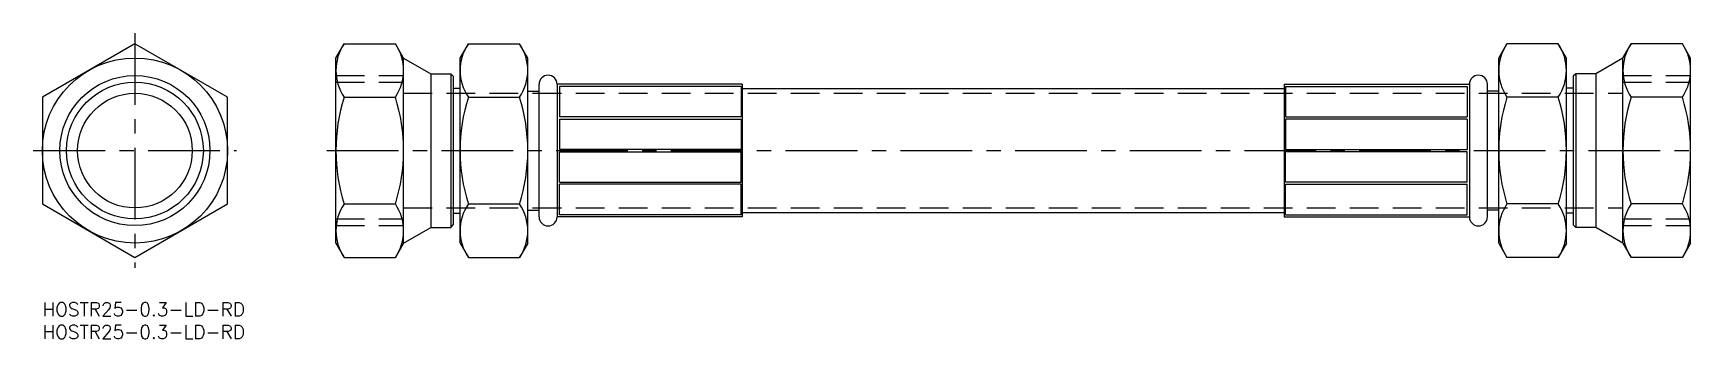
# Model space of a CAD drawing. Extents: x -2 to 367, y -8 to 60.
import ezdxf

# ---------------------------------------------------------------- set-up
doc = ezdxf.new("R2010")
doc.units = 0
doc.header["$LTSCALE"] = 0.5
doc.linetypes.add('CENTER', pattern=[50.8, 31.75, -6.35, 6.35, -6.35])
doc.linetypes.add('DASHED', pattern=[19.05, 12.7, -6.35])
for name, color, linetype in [('MSM_CENTER', 1, 'CENTER'), ('MSM_CONTINUOUS', 7, 'CONTINUOUS'), ('MSM_DASHED', 4, 'DASHED'), ('MSM_NARROW', 5, 'CONTINUOUS'), ('MSM_PART_NUMBER', 7, 'CONTINUOUS')]:
    doc.layers.add(name, color=color, linetype=linetype)
doc.styles.get("Standard").update_dxf_attribs({"font": 'txt.shx', "height": 3, "bigfont": 'bigfont.shx'})

# ---------------------------------------------------------------- blocks, each defined once
blk = doc.blocks.new('*U2')
at = {"layer": 'MSM_PART_NUMBER'}
blk.add_text('HOSTR25-0.3-LD-RD', height=3, dxfattribs=at).set_placement((0, -3))
blk = doc.blocks.new('*U3')
at = {"layer": 'MSM_PART_NUMBER'}
blk.add_text('HOSTR25-0.3-LD-RD', height=3, dxfattribs=at).set_placement((0, -8))

msp = doc.modelspace()

# ---------------------------------------------------------------- linework, layer by layer
at = {"layer": 'MSM_CENTER'}
for p, q in [((20.5, 59.65), (20.5, 7.69)), ((-2, 33.67), (43, 33.67)), ((63, 33.67), (367, 33.67))]:
    msp.add_line(p, q, dxfattribs=at)
at = {"layer": 'MSM_CONTINUOUS'}
for p, q in [((20.5, 57.34), (0, 45.51)), ((41, 45.51), (20.5, 57.34)), ((65, 54.17), (66.83, 57.34)), ((66.83, 57.34), (78.17, 57.34)), ((80, 54.17), (78.17, 57.34)), ((92.5, 54.17), (94.33, 57.34)), ((94.33, 57.34), (105.67, 57.34)), ((107.5, 54.17), (105.67, 57.34)), ((322.5, 54.17), (324.33, 57.34)), ((335.67, 57.34), (324.33, 57.34)), ((337.5, 54.17), (335.67, 57.34)), ((350, 54.17), (351.83, 57.34)), ((363.17, 57.34), (351.83, 57.34)), ((365, 54.17), (363.17, 57.34)), ((65, 13.17), (65, 54.17)), ((80, 13.17), (80, 54.17)), ((80, 54.17), (86, 50.71)), ((92.5, 13.17), (92.5, 54.17)), ((107.5, 13.17), (107.5, 54.17)), ((322.5, 13.17), (322.5, 54.17)), ((337.5, 13.17), (337.5, 54.17)), ((350, 54.17), (344, 50.71)), ((350, 13.17), (350, 54.17)), ((365, 13.17), (365, 54.17)), ((86, 50.71), (90.42, 50.71)), ((86, 50.71), (86, 16.64)), ((90.42, 50.71), (90.42, 16.64)), ((90.42, 50.71), (91, 50.13)), ((91, 50.13), (91, 17.21)), ((110, 18.97), (110, 48.37)), ((155, 48.37), (114, 48.37)), ((114, 48.37), (114, 18.97)), ((155, 48.37), (155, 18.97)), ((275, 48.37), (275, 18.97)), ((275, 48.37), (316, 48.37)), ((316, 48.37), (316, 18.97)), ((320, 18.97), (320, 48.37)), ((339.58, 50.71), (339, 50.13)), ((339, 50.13), (339, 17.21)), ((339.58, 50.71), (339.58, 16.64)), ((344, 50.71), (339.58, 50.71)), ((344, 50.71), (344, 16.64)), ((0, 45.51), (0, 21.84)), ((41, 21.84), (41, 45.51)), ((66.83, 45.51), (78.17, 45.51)), ((91, 47.52), (92.5, 47.52)), ((94.33, 45.51), (105.67, 45.51)), ((107.5, 46.87), (110, 46.87)), ((114.5, 47.87), (114.5, 41.15)), ((154.75, 47.87), (114.5, 47.87)), ((154.75, 47.87), (154.75, 41.15)), ((275, 47.37), (155, 47.37)), ((275.25, 47.87), (275.25, 41.15)), ((275.25, 47.87), (315.5, 47.87)), ((315.5, 47.87), (315.5, 41.15)), ((322.5, 46.87), (320, 46.87)), ((335.67, 45.51), (324.33, 45.51)), ((339, 47.52), (337.5, 47.52)), ((363.17, 45.51), (351.83, 45.51)), ((154.75, 41.15), (114.5, 41.15)), ((114.5, 40.65), (154.75, 40.65)), ((114.5, 40.65), (114.5, 33.92)), ((154.75, 40.65), (154.75, 33.92)), ((275.25, 41.15), (315.5, 41.15)), ((275.25, 40.65), (275.25, 33.92)), ((315.5, 40.65), (275.25, 40.65)), ((315.5, 40.65), (315.5, 33.92)), ((154.75, 33.92), (114.5, 33.92)), ((114.5, 26.7), (114.5, 33.42)), ((114.5, 33.42), (154.75, 33.42)), ((154.75, 26.7), (154.75, 33.42)), ((275.25, 33.92), (315.5, 33.92)), ((315.5, 33.42), (275.25, 33.42)), ((275.25, 26.7), (275.25, 33.42)), ((315.5, 26.7), (315.5, 33.42)), ((114.5, 26.7), (154.75, 26.7)), ((114.5, 19.47), (114.5, 26.2)), ((154.75, 26.2), (114.5, 26.2)), ((154.75, 19.47), (154.75, 26.2)), ((315.5, 26.7), (275.25, 26.7)), ((275.25, 26.2), (315.5, 26.2)), ((275.25, 19.47), (275.25, 26.2)), ((315.5, 19.47), (315.5, 26.2)), ((0, 21.84), (20.5, 10)), ((5.12, 18.88), (5.12, 18.88)), ((20.5, 10), (41, 21.84)), ((66.83, 21.84), (78.17, 21.84)), ((91, 19.82), (92.5, 19.82)), ((94.33, 21.84), (105.67, 21.84)), ((107.5, 20.47), (110, 20.47)), ((155, 18.97), (114, 18.97)), ((154.75, 19.47), (114.5, 19.47)), ((155, 19.97), (275, 19.97)), ((275, 18.97), (316, 18.97)), ((275.25, 19.47), (315.5, 19.47)), ((322.5, 20.47), (320, 20.47)), ((335.67, 21.84), (324.33, 21.84)), ((339, 19.82), (337.5, 19.82)), ((363.17, 21.84), (351.83, 21.84)), ((10.25, 15.92), (10.25, 15.92)), ((80, 13.17), (86, 16.64)), ((86, 16.64), (90.42, 16.64)), ((90.42, 16.64), (91, 17.21)), ((339.58, 16.64), (339, 17.21)), ((344, 16.64), (339.58, 16.64)), ((350, 13.17), (344, 16.64)), ((65, 13.17), (66.83, 10)), ((80, 13.17), (78.17, 10)), ((92.5, 13.17), (94.33, 10)), ((107.5, 13.17), (105.67, 10)), ((322.5, 13.17), (324.33, 10)), ((337.5, 13.17), (335.67, 10)), ((350, 13.17), (351.83, 10)), ((365, 13.17), (363.17, 10)), ((66.83, 10), (78.17, 10)), ((94.33, 10), (105.67, 10)), ((335.67, 10), (324.33, 10)), ((363.17, 10), (351.83, 10))]:
    msp.add_line(p, q, dxfattribs=at)
for radius in [20.5, 16.62, 12.7]:
    msp.add_circle((20.5, 33.67), radius, dxfattribs=at)
for centre, radius, start, end in [((75.48, 51.42), 10.48, 145.6158, 214.3843), ((69.52, 51.42), 10.48, 325.6157, 34.3842), ((102.98, 51.42), 10.48, 145.6158, 214.3843), ((97.02, 51.42), 10.48, 325.6157, 34.3842), ((332.98, 51.42), 10.48, 145.6158, 214.3843), ((327.02, 51.42), 10.48, 325.6157, 34.3842), ((360.48, 51.42), 10.48, 145.6158, 214.3843), ((354.52, 51.42), 10.48, 325.6157, 34.3842), ((112, 48.37), 2, 0, 180), ((318, 48.37), 2, 0, 180), ((104.17, 33.67), 39.17, 162.412, 197.588), ((40.83, 33.67), 39.17, 342.412, 17.588), ((131.67, 33.67), 39.17, 162.412, 197.588), ((68.33, 33.67), 39.17, 342.412, 17.588), ((361.67, 33.67), 39.17, 162.412, 197.588), ((298.33, 33.67), 39.17, 342.412, 17.588), ((389.17, 33.67), 39.17, 162.412, 197.588), ((325.83, 33.67), 39.17, 342.412, 17.588), ((75.48, 15.92), 10.48, 145.6157, 214.3842), ((69.52, 15.92), 10.48, 325.6158, 34.3843), ((102.98, 15.92), 10.48, 145.6157, 214.3842), ((97.02, 15.92), 10.48, 325.6158, 34.3843), ((112, 18.97), 2, 180, 0), ((318, 18.97), 2, 180, 0), ((332.98, 15.92), 10.48, 145.6157, 214.3842), ((327.02, 15.92), 10.48, 325.6158, 34.3843), ((360.48, 15.92), 10.48, 145.6157, 214.3842), ((354.52, 15.92), 10.48, 325.6158, 34.3843)]:
    msp.add_arc(centre, radius, start, end, dxfattribs=at)
at = {"layer": 'MSM_DASHED'}
for p, q in [((65, 50.3), (80, 50.3)), ((65, 48.82), (80, 48.82)), ((350, 50.3), (365, 50.3)), ((350, 48.82), (365, 48.82)), ((80, 46.37), (350, 46.37)), ((65, 18.53), (80, 18.53)), ((80, 20.97), (350, 20.97)), ((350, 18.53), (365, 18.53)), ((65, 17.05), (80, 17.05)), ((350, 17.05), (365, 17.05))]:
    msp.add_line(p, q, dxfattribs=at)
at = {"layer": 'MSM_NARROW'}
msp.add_circle((20.5, 33.67), 15.15, dxfattribs=at)

# ---------------------------------------------------------------- block references
at = {"layer": 'MSM_CONTINUOUS'}
for name in ['*U2', '*U3']:
    msp.add_blockref(name, (0, 0), dxfattribs=at)

doc.saveas('drawing.dxf')
